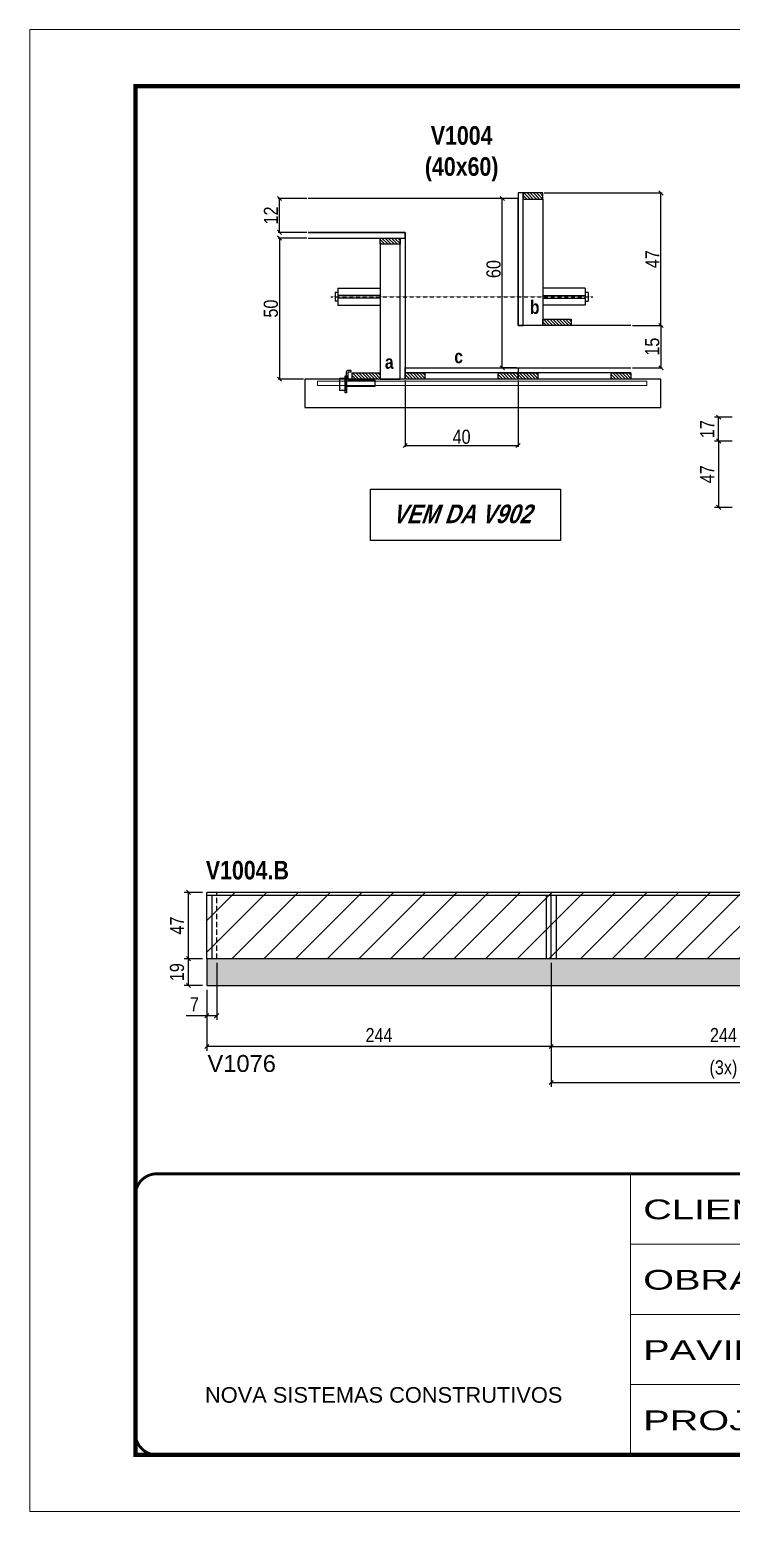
# Model space of a CAD drawing. Extents: x 3309 to 9563, y -2522 to 14608.
# Drawn here: x 6493 to 6990, y 12409 to 13459 of the extents above; entities that cross this region are included whole.
import ezdxf

# ---------------------------------------------------------------- set-up
doc = ezdxf.new("R2010")
doc.units = 0
for name, pattern in [('CONTINUO', [0]), ('DASHED', [0.75, 0.5, -0.25]), ('HIDDEN', [0.375, 0.25, -0.125])]:
    doc.linetypes.add(name, pattern=pattern)
for name, color, linetype in [('5', 5, 'Continuous'), ('barrote', 251, 'Continuous'), ('COTA', 241, 'Continuous'), ('detalhes', 4, 'Continuous'), ('NOMENCLATURA', 7, 'Continuous'), ('Painéis', 200, 'Continuous'), ('presilha', 1, 'Continuous'), ('SARR_2.2x10', 60, 'Continuous'), ('SARR_2.2x7', 40, 'Continuous'), ('SARR_3.5x7', 81, 'Continuous'), ('TENSOR', 3, 'Continuous')]:
    doc.layers.add(name, color=color, linetype=linetype)
for name, color, linetype, lineweight in [('CONCRETO', 251, 'Continuous', 25), ('Folhas', 255, 'Continuous', 9), ('Hachura', 251, 'Continuous', 9), ('SARRAFO DE PRESSAO', 251, 'DASHED', 9), ('SCO-___-LAJ', 2, 'Continuous', 0)]:
    doc.layers.add(name, color=color, linetype=linetype, lineweight=lineweight)
doc.styles.add('ARIAL', font='arial.ttf')
doc.styles.add('COTA TECNICA', font='techl___.ttf', dxfattribs={"height": 10})
doc.styles.add('COTA TECNICA 2X', font='techl___.ttf', dxfattribs={"height": 10})
doc.styles.get("Standard").update_dxf_attribs({"font": 'arial.ttf'})
doc.styles.add('TECNICA', font='techb___.ttf', dxfattribs={"height": 10})
doc.styles.add('Tecnologia', font='')
doc.styles.get('Tecnologia').set_extended_font_data('Forgotten Futurist')
doc.dimstyles.new('PAINEL', dxfattribs={"dimtxt": 10, "dimasz": 3, "dimexe": 3, "dimexo": 3, "dimgap": 3, "dimtad": 1, "dimdec": 1, "dimzin": 12, "dimdsep": 46, "dimtxsty": 'COTA TECNICA', "dimblk1": 'OBLIQUE', "dimblk2": 'OBLIQUE', "dimsah": 1, "dimcen": 0.9, "dimclrd": 4, "dimclre": 4, "dimclrt": 240, "dimadec": 1, "dimazin": 3, "dimtfac": 1, "dimtdec": 1, "dimtmove": 0, "dimatfit": 3, "dimfxl": 1, "dimtolj": 1, "dimtzin": 12, "dimarcsym": 0})
doc.dimstyles.new('SECAO', dxfattribs={"dimscale": 0.333333, "dimtxt": 5, "dimasz": 9, "dimexe": 3, "dimexo": 3, "dimgap": 3, "dimtad": 1, "dimdec": 1, "dimlfac": 0.5, "dimzin": 12, "dimdsep": 46, "dimtxsty": 'COTA TECNICA 2X', "dimblk1": 'OBLIQUE', "dimblk2": 'OBLIQUE', "dimsah": 1, "dimcen": 0.9, "dimclrd": 4, "dimclre": 4, "dimclrt": 240, "dimadec": 1, "dimazin": 3, "dimtfac": 1, "dimtdec": 1, "dimtmove": 0, "dimatfit": 3, "dimfxl": 1, "dimtolj": 1, "dimtzin": 12, "dimarcsym": 0})

# ---------------------------------------------------------------- blocks, each defined once
blk = doc.blocks.new('9999999999')
at = {"color": 30, "linetype": 'CONTINUO'}
for p, q in [((98564.6, 34230.2), (98564.6, 34429.4)), ((98564.6, 34379.6), (99584, 34379.6)), ((98564.6, 34329.8), (99488, 34329.8)), ((98564.6, 34280), (99488, 34280))]:
    blk.add_line(p, q, dxfattribs=at)
at = {"color": 30, "linetype": 'CONTINUO', "const_width": 2}
blk.add_lwpolyline([(99584, 34230.2), (99584, 34414.4, 0.414214), (99569, 34429.4), (98229, 34429.4, 0.414214), (98214, 34414.4), (98214, 34245.2, 0.414214), (98229, 34230.2), (99584, 34230.2)], format="xyb", dxfattribs=at)
at = {"layer": 'Folhas'}
blk.add_lwpolyline([(98139, 34190.2), (99624, 34190.2), (99624, 35240.2), (98139, 35240.2)], close=True, dxfattribs=at)
at = {"layer": 'Folhas', "color": 30, "const_width": 3}
blk.add_lwpolyline([(98214, 34230.2), (99584, 34230.2), (99584, 35200.2), (98214, 35200.2)], close=True, dxfattribs=at)
at = {"color": 7, "linetype": 'Continuous', "ltscale": 5, "style": 'ARIAL'}
blk.add_text('NOVA SISTEMAS CONSTRUTIVOS', height=11.059, dxfattribs=at).set_placement((98263.2, 34267.2))
at = {"layer": 'Folhas', "color": 7, "style": 'Tecnologia', "width": 1.5}
for s, p in [('CLIENTE:', (98573.7, 34397.2)), ('OBRA:', (98573.7, 34347.3)), ('PAVIMENTO:', (98573.7, 34297.5)), ('PROJETO:', (98573.7, 34247.7))]:
    blk.add_text(s, height=14, dxfattribs=at).set_placement(p)
blk = doc.blocks.new('_Oblique')
at = {"color": 0, "linetype": 'ByBlock', "lineweight": -2}
blk.add_line((-0.5, -0.5), (0.5, 0.5), dxfattribs=at)
blk = doc.blocks.new('*D56')
at = {"layer": 'COTA', "color": 4, "lineweight": -2, "transparency": 16777216}
for p, q in [((6837.9, 13339.6), (6826.7, 13339.6)), ((6827.7, 13219.6), (6827.7, 13339.6)), ((6837.9, 13219.6), (6826.7, 13219.6))]:
    blk.add_line(p, q, dxfattribs=at)
at = {"layer": 'Defpoints', "color": 0, "transparency": 16777216}
for p in [(6827.7, 13339.6), (6838.9, 13339.6), (6838.9, 13219.6)]:
    blk.add_point(p, dxfattribs=at)
at = {"layer": 'COTA', "color": 4, "lineweight": -2, "transparency": 16777216, "xscale": 3, "yscale": 3, "zscale": 3}
for p, rotation in [((6827.7, 13339.6), 90), ((6827.7, 13219.6), 270)]:
    blk.add_blockref('_Oblique', p, dxfattribs=dict(at, rotation=rotation))
at = {"layer": 'COTA', "color": 240, "transparency": 16777216, "insert": (6821.6, 13289.6), "char_height": 10, "attachment_point": 5, "rotation": 90, "style": 'COTA TECNICA 2X'}
blk.add_mtext('\\A1;60', dxfattribs=at)
blk = doc.blocks.new('*D57')
at = {"layer": 'COTA', "color": 4, "lineweight": -2, "transparency": 16777216}
for p, q in [((6758.9, 13210.6), (6758.9, 13163.6)), ((6838.9, 13210.6), (6838.9, 13163.6)), ((6758.9, 13164.6), (6838.9, 13164.6))]:
    blk.add_line(p, q, dxfattribs=at)
at = {"layer": 'Defpoints', "color": 0, "transparency": 16777216}
for p in [(6758.9, 13211.6), (6838.9, 13211.6), (6838.9, 13164.6)]:
    blk.add_point(p, dxfattribs=at)
at = {"layer": 'COTA', "color": 4, "lineweight": -2, "transparency": 16777216, "xscale": 3, "yscale": 3, "zscale": 3, "rotation": 180}
blk.add_blockref('_Oblique', (6758.9, 13164.6), dxfattribs=at)
at = {"layer": 'COTA', "color": 4, "lineweight": -2, "transparency": 16777216, "xscale": 3, "yscale": 3, "zscale": 3}
blk.add_blockref('_Oblique', (6838.9, 13164.6), dxfattribs=at)
at = {"layer": 'COTA', "color": 240, "transparency": 16777216, "insert": (6798.9, 13170.7), "char_height": 10, "attachment_point": 5, "style": 'COTA TECNICA 2X'}
blk.add_mtext('\\A1;40', dxfattribs=at)
blk = doc.blocks.new('*D53')
at = {"layer": 'COTA', "color": 4, "lineweight": -2, "transparency": 16777216}
for p, q in [((6689.2, 13311.6), (6668.9, 13311.6)), ((6669.9, 13311.6), (6669.9, 13211.6)), ((6686.9, 13211.6), (6668.9, 13211.6))]:
    blk.add_line(p, q, dxfattribs=at)
at = {"layer": 'Defpoints', "color": 0, "transparency": 16777216}
for p in [(6690.2, 13311.6), (6669.9, 13211.6), (6687.9, 13211.6, 0)]:
    blk.add_point(p, dxfattribs=at)
at = {"layer": 'COTA', "color": 4, "lineweight": -2, "transparency": 16777216, "xscale": 3, "yscale": 3, "zscale": 3}
for p, rotation in [((6669.9, 13311.6), 90), ((6669.9, 13211.6), 270)]:
    blk.add_blockref('_Oblique', p, dxfattribs=dict(at, rotation=rotation))
at = {"layer": 'COTA', "color": 240, "transparency": 16777216, "insert": (6663.8, 13261.6), "char_height": 10, "attachment_point": 5, "rotation": 90, "style": 'COTA TECNICA 2X'}
blk.add_mtext('\\A1;50', dxfattribs=at)
blk = doc.blocks.new('*D54')
at = {"layer": 'COTA', "color": 4, "lineweight": -2, "transparency": 16777216}
for p, q in [((6689.2, 13339.6), (6668.9, 13339.6)), ((6669.9, 13315.6), (6669.9, 13339.6)), ((6689.2, 13315.6), (6668.9, 13315.6))]:
    blk.add_line(p, q, dxfattribs=at)
at = {"layer": 'Defpoints', "color": 0, "transparency": 16777216}
for p in [(6669.9, 13339.6), (6690.2, 13339.6), (6690.2, 13315.6)]:
    blk.add_point(p, dxfattribs=at)
at = {"layer": 'COTA', "color": 4, "lineweight": -2, "transparency": 16777216, "xscale": 3, "yscale": 3, "zscale": 3}
for p, rotation in [((6669.9, 13339.6), 90), ((6669.9, 13315.6), 270)]:
    blk.add_blockref('_Oblique', p, dxfattribs=dict(at, rotation=rotation))
at = {"layer": 'COTA', "color": 240, "transparency": 16777216, "insert": (6663.8, 13327.6), "char_height": 10, "attachment_point": 5, "rotation": 90, "style": 'COTA TECNICA 2X'}
blk.add_mtext('\\A1;12', dxfattribs=at)
blk = doc.blocks.new('*D55')
at = {"layer": 'COTA', "color": 4, "lineweight": -2, "transparency": 16777216}
for p, q in [((6919.9, 13249.6), (6941.1, 13249.6)), ((6940.1, 13249.6), (6940.1, 13219.6)), ((6919.9, 13219.6), (6941.1, 13219.6))]:
    blk.add_line(p, q, dxfattribs=at)
at = {"layer": 'Defpoints', "color": 0, "transparency": 16777216}
for p in [(6918.9, 13249.6, 0), (6918.9, 13219.6, 0), (6940.1, 13219.6)]:
    blk.add_point(p, dxfattribs=at)
at = {"layer": 'COTA', "color": 4, "lineweight": -2, "transparency": 16777216, "xscale": 3, "yscale": 3, "zscale": 3}
for p, rotation in [((6940.1, 13249.6), 90), ((6940.1, 13219.6), 270)]:
    blk.add_blockref('_Oblique', p, dxfattribs=dict(at, rotation=rotation))
at = {"layer": 'COTA', "color": 240, "transparency": 16777216, "insert": (6934, 13234.6), "char_height": 10, "attachment_point": 5, "rotation": 90, "style": 'COTA TECNICA 2X'}
blk.add_mtext('\\A1;15', dxfattribs=at)
blk = doc.blocks.new('*D58')
at = {"layer": 'COTA', "color": 4, "lineweight": -2, "transparency": 16777216}
for p, q in [((6857.5, 13343.6), (6941.1, 13343.6)), ((6940.1, 13249.6), (6940.1, 13343.6)), ((6919.9, 13249.6), (6941.1, 13249.6))]:
    blk.add_line(p, q, dxfattribs=at)
at = {"layer": 'Defpoints', "color": 0, "transparency": 16777216}
for p in [(6856.5, 13343.6), (6940.1, 13343.6), (6918.9, 13249.6)]:
    blk.add_point(p, dxfattribs=at)
at = {"layer": 'COTA', "color": 4, "lineweight": -2, "transparency": 16777216, "xscale": 3, "yscale": 3, "zscale": 3}
for p, rotation in [((6940.1, 13343.6), 90), ((6940.1, 13249.6), 270)]:
    blk.add_blockref('_Oblique', p, dxfattribs=dict(at, rotation=rotation))
at = {"layer": 'COTA', "color": 240, "transparency": 16777216, "insert": (6934.1, 13296.6), "char_height": 10, "attachment_point": 5, "rotation": 90, "style": 'COTA TECNICA 2X'}
blk.add_mtext('\\A1;47', dxfattribs=at)
blk = doc.blocks.new('PRESILHA METÁLICA 1')
at = {"layer": 'presilha'}
for p, q in [((7.5, 10.6), (7.5, 19.9)), ((12, 21), (8.6, 21)), ((9, 11.6), (9, 18.9)), ((12, 19.5), (9.6, 19.5)), ((12, 21), (12, 19.5)), ((0, 13), (6, 13)), ((0, 13), (0, 0)), ((6, 0), (0, 0)), ((6, 15.5), (7.5, 15.5)), ((6, -2.5), (6, 15.5)), ((6, 13), (6, 0)), ((7.5, 15.5), (7.5, -2.5)), ((37.5, 4.1), (7.5, 4.1)), ((37.5, 11), (9.6, 11)), ((37.5, 11), (37.5, 4.1)), ((7.5, -2.5), (6, -2.5))]:
    blk.add_line(p, q, dxfattribs=at)
for centre, radius, start, end in [((8.6, 19.9), 1.14, 90, 180), ((9.6, 18.9), 0.57, 90, 180), ((9.6, 11.6), 0.57, 180, 270)]:
    blk.add_arc(centre, radius, start, end, dxfattribs=at)
blk = doc.blocks.new('*D77')
at = {"layer": 'COTA', "color": 4, "lineweight": -2, "transparency": 16777216}
for p, q in [((6990.7, 13167.7), (6978, 13167.7)), ((6981, 13167.7), (6981, 13120.7)), ((6990.7, 13120.7), (6978, 13120.7))]:
    blk.add_line(p, q, dxfattribs=at)
at = {"layer": 'Defpoints', "color": 0, "transparency": 16777216}
for p in [(6993.7, 13167.7, 0), (6981, 13120.7), (6993.7, 13120.7, 0)]:
    blk.add_point(p, dxfattribs=at)
at = {"layer": 'COTA', "color": 4, "lineweight": -2, "transparency": 16777216, "xscale": 3, "yscale": 3, "zscale": 3}
for p, rotation in [((6981, 13167.7), 90), ((6981, 13120.7), 270)]:
    blk.add_blockref('_Oblique', p, dxfattribs=dict(at, rotation=rotation))
at = {"layer": 'COTA', "color": 240, "transparency": 16777216, "insert": (6972.9, 13144.2), "char_height": 10, "attachment_point": 5, "rotation": 90, "style": 'COTA TECNICA'}
blk.add_mtext('\\A1;47', dxfattribs=at)
blk = doc.blocks.new('*D78')
at = {"layer": 'COTA', "color": 4, "lineweight": -2, "transparency": 16777216}
for p, q in [((6990.7, 13184.7), (6978, 13184.7)), ((6981, 13167.7), (6981, 13184.7)), ((6990.7, 13167.7), (6978, 13167.7))]:
    blk.add_line(p, q, dxfattribs=at)
at = {"layer": 'Defpoints', "color": 0, "transparency": 16777216}
for p in [(6981, 13184.7), (6993.7, 13184.7, 0), (6993.7, 13167.7, 0)]:
    blk.add_point(p, dxfattribs=at)
at = {"layer": 'COTA', "color": 4, "lineweight": -2, "transparency": 16777216, "xscale": 3, "yscale": 3, "zscale": 3}
for p, rotation in [((6981, 13184.7), 90), ((6981, 13167.7), 270)]:
    blk.add_blockref('_Oblique', p, dxfattribs=dict(at, rotation=rotation))
at = {"layer": 'COTA', "color": 240, "transparency": 16777216, "insert": (6972.9, 13176.2), "char_height": 10, "attachment_point": 5, "rotation": 90, "style": 'COTA TECNICA'}
blk.add_mtext('\\A1;17', dxfattribs=at)
blk = doc.blocks.new('*D86')
at = {"layer": 'COTA', "color": 4, "linetype": 'ByBlock', "lineweight": -2, "transparency": 16777216}
for p, q in [((6862.4, 12797.9), (6862.4, 12735.7)), ((6618.4, 12778.9), (6618.4, 12735.7)), ((6862.4, 12738.7), (6618.4, 12738.7))]:
    blk.add_line(p, q, dxfattribs=at)
at = {"layer": 'Defpoints', "color": 0, "linetype": 'ByBlock', "transparency": 16777216}
for p in [(6862.4, 12800.9), (6618.4, 12781.9), (6618.4, 12738.7)]:
    blk.add_point(p, dxfattribs=at)
at = {"layer": 'COTA', "color": 4, "linetype": 'ByBlock', "lineweight": -2, "transparency": 16777216, "xscale": 3, "yscale": 3, "zscale": 3, "rotation": 180}
blk.add_blockref('_Oblique', (6618.4, 12738.7), dxfattribs=at)
at = {"layer": 'COTA', "color": 4, "linetype": 'ByBlock', "lineweight": -2, "transparency": 16777216, "xscale": 3, "yscale": 3, "zscale": 3}
blk.add_blockref('_Oblique', (6862.4, 12738.7), dxfattribs=at)
at = {"layer": 'COTA', "color": 240, "linetype": 'ByBlock', "transparency": 16777216, "insert": (6740.4, 12746.8), "char_height": 10, "attachment_point": 5, "style": 'COTA TECNICA'}
blk.add_mtext('\\A1;244', dxfattribs=at)
blk = doc.blocks.new('*D87')
at = {"layer": 'COTA', "color": 4, "lineweight": -2, "transparency": 16777216}
for p, q in [((6862.4, 12797.9), (6862.4, 12735.7)), ((7106.4, 12797.9), (7106.4, 12735.7)), ((6862.4, 12738.7), (7106.4, 12738.7))]:
    blk.add_line(p, q, dxfattribs=at)
at = {"layer": 'Defpoints', "color": 0, "transparency": 16777216}
for p in [(6862.4, 12800.9, 0), (7106.4, 12800.9, 0), (7106.4, 12738.7)]:
    blk.add_point(p, dxfattribs=at)
at = {"layer": 'COTA', "color": 4, "lineweight": -2, "transparency": 16777216, "xscale": 3, "yscale": 3, "zscale": 3, "rotation": 180}
blk.add_blockref('_Oblique', (6862.4, 12738.7), dxfattribs=at)
at = {"layer": 'COTA', "color": 4, "lineweight": -2, "transparency": 16777216, "xscale": 3, "yscale": 3, "zscale": 3}
blk.add_blockref('_Oblique', (7106.4, 12738.7), dxfattribs=at)
at = {"layer": 'COTA', "color": 240, "transparency": 16777216, "insert": (6984.4, 12746.8), "char_height": 10, "attachment_point": 5, "style": 'COTA TECNICA'}
blk.add_mtext('\\A1;244', dxfattribs=at)
blk = doc.blocks.new('*D90')
at = {"layer": 'COTA', "color": 4, "lineweight": -2, "transparency": 16777216}
for p, q in [((6862.4, 12797.9), (6862.4, 12710.2)), ((7106.4, 12797.9), (7106.4, 12710.2)), ((6862.4, 12713.2), (7106.4, 12713.2))]:
    blk.add_line(p, q, dxfattribs=at)
at = {"layer": 'Defpoints', "color": 0, "transparency": 16777216}
for p in [(6862.4, 12800.9, 0), (7106.4, 12800.9, 0), (7106.4, 12713.2)]:
    blk.add_point(p, dxfattribs=at)
at = {"layer": 'COTA', "color": 4, "lineweight": -2, "transparency": 16777216, "xscale": 3, "yscale": 3, "zscale": 3, "rotation": 180}
blk.add_blockref('_Oblique', (6862.4, 12713.2), dxfattribs=at)
at = {"layer": 'COTA', "color": 4, "lineweight": -2, "transparency": 16777216, "xscale": 3, "yscale": 3, "zscale": 3}
blk.add_blockref('_Oblique', (7106.4, 12713.2), dxfattribs=at)
at = {"layer": 'COTA', "color": 240, "transparency": 16777216, "insert": (6984.4, 12722.4), "char_height": 10, "attachment_point": 5, "style": 'COTA TECNICA'}
blk.add_mtext('\\A1;(3x)', dxfattribs=at)
blk = doc.blocks.new('*D88')
at = {"layer": 'COTA', "color": 4, "lineweight": -2, "transparency": 16777216}
for p, q in [((6625.4, 12797.9), (6625.4, 12757.5)), ((6618.4, 12778.9), (6618.4, 12757.5)), ((6618.4, 12760.5), (6603.7, 12760.5)), ((6625.4, 12760.5), (6618.4, 12760.5))]:
    blk.add_line(p, q, dxfattribs=at)
at = {"layer": 'Defpoints', "color": 0, "transparency": 16777216}
for p in [(6625.4, 12800.9, 0), (6618.4, 12781.9, 0), (6618.4, 12760.5)]:
    blk.add_point(p, dxfattribs=at)
at = {"layer": 'COTA', "color": 4, "lineweight": -2, "transparency": 16777216, "xscale": 3, "yscale": 3, "zscale": 3, "rotation": 180}
blk.add_blockref('_Oblique', (6618.4, 12760.5), dxfattribs=at)
at = {"layer": 'COTA', "color": 4, "lineweight": -2, "transparency": 16777216, "xscale": 3, "yscale": 3, "zscale": 3}
blk.add_blockref('_Oblique', (6625.4, 12760.5), dxfattribs=at)
at = {"layer": 'COTA', "color": 240, "transparency": 16777216, "insert": (6609.6, 12768.6), "char_height": 10, "attachment_point": 5, "style": 'COTA TECNICA'}
blk.add_mtext('\\A1;7', dxfattribs=at)
blk = doc.blocks.new('*D97')
at = {"layer": 'COTA', "color": 4, "lineweight": -2, "transparency": 16777216}
for p, q in [((6615.4, 12800.9), (6602.4, 12800.9)), ((6605.4, 12781.9), (6605.4, 12800.9)), ((6615.4, 12781.9), (6602.4, 12781.9))]:
    blk.add_line(p, q, dxfattribs=at)
at = {"layer": 'Defpoints', "color": 0, "transparency": 16777216}
for p in [(6605.4, 12800.9), (6618.4, 12800.9, 0), (6618.4, 12781.9, 0)]:
    blk.add_point(p, dxfattribs=at)
at = {"layer": 'COTA', "color": 4, "lineweight": -2, "transparency": 16777216, "xscale": 3, "yscale": 3, "zscale": 3}
for p, rotation in [((6605.4, 12800.9), 90), ((6605.4, 12781.9), 270)]:
    blk.add_blockref('_Oblique', p, dxfattribs=dict(at, rotation=rotation))
at = {"layer": 'COTA', "color": 240, "transparency": 16777216, "insert": (6597.3, 12791.4), "char_height": 10, "attachment_point": 5, "rotation": 90, "style": 'COTA TECNICA'}
blk.add_mtext('\\A1;19', dxfattribs=at)
blk = doc.blocks.new('*D98')
at = {"layer": 'COTA', "color": 4, "lineweight": -2, "transparency": 16777216}
for p, q in [((6615.4, 12847.9), (6602.4, 12847.9)), ((6605.4, 12800.9), (6605.4, 12847.9)), ((6615.4, 12800.9), (6602.4, 12800.9))]:
    blk.add_line(p, q, dxfattribs=at)
at = {"layer": 'Defpoints', "color": 0, "transparency": 16777216}
for p in [(6605.4, 12847.9), (6618.4, 12847.9, 0), (6618.4, 12800.9, 0)]:
    blk.add_point(p, dxfattribs=at)
at = {"layer": 'COTA', "color": 4, "lineweight": -2, "transparency": 16777216, "xscale": 3, "yscale": 3, "zscale": 3}
for p, rotation in [((6605.4, 12847.9), 90), ((6605.4, 12800.9), 270)]:
    blk.add_blockref('_Oblique', p, dxfattribs=dict(at, rotation=rotation))
at = {"layer": 'COTA', "color": 240, "transparency": 16777216, "insert": (6597.3, 12824.4), "char_height": 10, "attachment_point": 5, "rotation": 90, "style": 'COTA TECNICA'}
blk.add_mtext('\\A1;47', dxfattribs=at)

msp = doc.modelspace()

# ---------------------------------------------------------------- hatches: boundary and pattern name
at = {"layer": 'COTA'}
h = msp.add_hatch(dxfattribs=at)
h.set_pattern_fill('AR-CONC', color=256, scale=0.03)
h.set_pattern_definition([(50, (1209.7407, 19.3275), (5.46554, -0.4781726), [0.5715, -6.2865]), (355, (1209.741, 19.3275), (-1.0573026, 5.7317054), [0.4572, -5.0292175]), (100.451445, (1210.196, 19.2876), (4.4082374, 5.2535326), [0.4857003, -5.3427073]), (46.1842, (1209.741, 20.8515), (8.1323712, -1.2612698), [0.85725, -9.42975]), (96.63556, (1210.4184, 20.746), (7.122124, 7.4227837), [0.7285507, -8.014068]), (351.18415, (1209.741, 20.8515), (7.122124, 7.4227837), [0.685799, -7.543792]), (21, (1210.5027, 20.4705), (4.5484317, -3.067956), [0.5715, -6.2865]), (326, (1210.503, 20.4705), (1.8540609, 5.525639), [0.4572, -5.0292]), (71.451445, (1210.882, 20.215), (6.4024926, 2.457683), [0.4857003, -5.3426981]), (37.5, (1209.7407, 19.3275), (0.0926581, 2.53665117), [0, -4.96824, 0, -5.1054, 0, -5.04825]), (7.5, (1209.7407, 19.3275), (2.0045899, 3.00541724), [0, -2.91084, 0, -4.85394, 0, -1.92405]), (327.5, (1208.0415, 19.3275), (4.06771786, -0.17186232), [0, -1.905, 0, -5.9436, 0, -7.8867]), (317.5, (1207.2795, 19.3275), (4.4438754, 0.7627947), [0, -2.4765, 0, -3.94716, 0, -5.6007])])
h.paths.add_polyline_path([(7187.43, 12781.87), (7187.43, 12800.87), (6618.43, 12800.87), (6618.43, 12781.87)])
at = {"layer": 'Hachura'}
h = msp.add_hatch(dxfattribs=at)
h.set_pattern_fill('ANSI31', color=256, scale=5)
h.set_pattern_definition([(45, (-13.168, 0), (-11.22532, 11.22532), [])])
h.paths.add_polyline_path([(6862.43, 12847.87), (6618.43, 12847.87), (6618.43, 12800.87), (6862.43, 12800.87)])
h.paths.add_polyline_path([(7106.43, 12847.87), (6862.43, 12847.87), (6862.43, 12800.87), (7106.43, 12800.87)])
h.paths.add_polyline_path([(7187.43, 12847.87), (7106.43, 12847.87), (7106.43, 12800.87), (7187.43, 12800.87)])
at = {"layer": 'SARR_2.2x10'}
h = msp.add_hatch(dxfattribs=at)
h.set_pattern_fill('ANSI31', color=256, scale=0.5, angle=90)
h.set_pattern_definition([(135, (40050.0556, -110262.5723), (-1.122532015, -1.122532015), [])])
h.paths.add_polyline_path([(6856.52, 13254), (6856.52, 13249.6), (6876.52, 13249.6), (6876.52, 13254)])
h = msp.add_hatch(dxfattribs=at)
h.set_pattern_fill('ANSI31', color=256, scale=0.5, angle=90)
h.set_pattern_definition([(135, (39914.8556, -110300.5723), (-1.122532015, -1.122532015), [])])
h.paths.add_polyline_path([(6721.32, 13216), (6721.32, 13211.6), (6741.32, 13211.6), (6741.32, 13216)])
at = {"layer": 'SARR_2.2x7'}
h = msp.add_hatch(dxfattribs=at)
h.set_pattern_fill('ANSI31', color=256, scale=0.5, angle=90)
h.set_pattern_definition([(135, (39950.8556, -110172.9723), (-1.122532015, -1.122532015), [])])
h.paths.add_polyline_path([(6842.52, 13343.6), (6842.52, 13339.2), (6856.52, 13339.2), (6856.52, 13343.6)])
h = msp.add_hatch(dxfattribs=at)
h.set_pattern_fill('ANSI31', color=256, scale=0.5, angle=90)
h.set_pattern_definition([(135, (39928.8556, -110204.9723), (-1.122532015, -1.122532015), [])])
h.paths.add_polyline_path([(6755.32, 13311.6), (6755.32, 13307.2), (6741.32, 13307.2), (6741.32, 13311.6)])
h = msp.add_hatch(dxfattribs=at)
h.set_pattern_fill('ANSI31', color=256, scale=0.5, angle=90)
h.set_pattern_definition([(135, (39946.4556, -110300.5723), (-1.122532015, -1.122532015), [])])
h.paths.add_polyline_path([(6772.92, 13216), (6772.92, 13211.6), (6758.92, 13211.6), (6758.92, 13216)])
h = msp.add_hatch(dxfattribs=at)
h.set_pattern_fill('ANSI31', color=256, scale=0.5, angle=90)
h.set_pattern_definition([(135, (40012.4556, -110300.5723), (-1.122532015, -1.122532015), [])])
h.paths.add_polyline_path([(6838.92, 13216), (6838.92, 13211.6), (6824.92, 13211.6), (6824.92, 13216)])
h = msp.add_hatch(dxfattribs=at)
h.set_pattern_fill('ANSI31', color=256, scale=0.5, angle=90)
h.set_pattern_definition([(135, (40026.4556, -110300.5723), (-1.122532015, -1.122532015), [])])
h.paths.add_polyline_path([(6852.92, 13216), (6852.92, 13211.6), (6838.92, 13211.6), (6838.92, 13216)])
h = msp.add_hatch(dxfattribs=at)
h.set_pattern_fill('ANSI31', color=256, scale=0.5, angle=90)
h.set_pattern_definition([(135, (40092.4556, -110300.5723), (-1.122532015, -1.122532015), [])])
h.paths.add_polyline_path([(6918.92, 13216), (6918.92, 13211.6), (6904.92, 13211.6), (6904.92, 13216)])

# ---------------------------------------------------------------- linework, layer by layer
at = {"ltscale": 3}
for p, q in [((6709.32, 13272.97), (6709.32, 13266.97)), ((6711.32, 13272.97), (6709.32, 13272.97)), ((6711.32, 13275.97), (6711.32, 13263.97)), ((6711.32, 13275.97), (6741.32, 13275.97)), ((6886.52, 13275.97), (6856.52, 13275.97)), ((6886.52, 13275.97), (6886.52, 13263.97)), ((6888.52, 13272.97), (6886.52, 13272.97)), ((6888.52, 13272.97), (6888.52, 13266.97)), ((6711.32, 13266.97), (6709.32, 13266.97)), ((6741.32, 13270.97), (6711.32, 13270.97)), ((6741.32, 13268.97), (6711.32, 13268.97)), ((6711.32, 13263.97), (6741.32, 13263.97)), ((6856.52, 13270.97), (6886.52, 13270.97)), ((6856.52, 13268.97), (6886.52, 13268.97)), ((6886.52, 13263.97), (6856.52, 13263.97)), ((6886.52, 13266.97), (6888.52, 13266.97))]:
    msp.add_line(p, q, dxfattribs=at)
at = {"layer": 'barrote', "elevation": 0}
msp.add_lwpolyline([(6687.86, 13191.6), (6940.14, 13191.6), (6940.14, 13211.6), (6687.86, 13211.6)], close=True, dxfattribs=at)
at = {"layer": 'CONCRETO', "linetype": 'Continuous'}
for points in [[(6918.92, 13249.6), (6838.92, 13249.6), (6838.92, 13339.6), (6690.22, 13339.6)], [(6690.22, 13315.6), (6758.92, 13315.6), (6758.92, 13219.6), (6918.92, 13219.6)]]:
    msp.add_lwpolyline(points, dxfattribs=at)
at = {"layer": 'COTA'}
for p, q in [((6618.43, 12800.87, 0), (6618.43, 12781.87, 0)), ((6618.43, 12781.87, 0), (7187.43, 12781.87, 0))]:
    msp.add_line(p, q, dxfattribs=at)
at = {"layer": 'NOMENCLATURA', "elevation": 0}
msp.add_lwpolyline([(6734.48, 13133.69), (6869.02, 13133.69), (6869.02, 13097.23), (6734.48, 13097.23)], close=True, dxfattribs=at)
at = {"layer": 'Painéis', "linetype": 'Continuous'}
msp.add_line((6838.92, 13219.6), (6838.92, 13216), dxfattribs=at)
at = {"layer": 'Painéis', "linetype": 'ByBlock'}
for p, q in [((6618.43, 12800.87, 0), (6618.43, 12847.87, 0)), ((7187.43, 12847.87, 0), (6618.43, 12847.87, 0)), ((6862.43, 12800.87, 0), (6862.43, 12847.87, 0)), ((7187.43, 12800.87, 0), (6618.43, 12800.87, 0))]:
    msp.add_line(p, q, dxfattribs=at)
at = {"layer": 'Painéis', "linetype": 'Continuous'}
msp.add_lwpolyline([(6842.52, 13249.6), (6842.52, 13343.6), (6838.92, 13343.6), (6838.92, 13249.6)], close=True, dxfattribs=at)
for points in [[(6690.22, 13311.6), (6758.92, 13311.6), (6758.92, 13315.6), (6690.22, 13315.6)], [(6918.92, 13216), (6758.92, 13216), (6758.92, 13219.6), (6918.92, 13219.6)]]:
    msp.add_lwpolyline(points, dxfattribs=at)
at = {"layer": 'Painéis', "linetype": 'Continuous', "elevation": 0}
msp.add_lwpolyline([(6755.32, 13211.6), (6755.32, 13311.6), (6758.92, 13311.6), (6758.92, 13211.6)], close=True, dxfattribs=at)
at = {"layer": 'SARR_2.2x10'}
msp.add_lwpolyline([(6856.52, 13254), (6876.52, 13254), (6876.52, 13249.6), (6856.52, 13249.6)], close=True, dxfattribs=at)
at = {"layer": 'SARR_2.2x10', "elevation": 0}
msp.add_lwpolyline([(6721.32, 13216), (6741.32, 13216), (6741.32, 13211.6), (6721.32, 13211.6)], close=True, dxfattribs=at)
at = {"layer": 'SARR_2.2x7', "linetype": 'Continuous'}
for p, q in [((6862.43, 12845.67, 0), (6618.43, 12845.67, 0)), ((7106.43, 12845.67, 0), (6862.43, 12845.67, 0))]:
    msp.add_line(p, q, dxfattribs=at)
at = {"layer": 'SARR_2.2x7', "linetype": 'HIDDEN', "ltscale": 15}
msp.add_line((6625.43, 12800.87, 0), (6625.43, 12847.87, 0), dxfattribs=at)
at = {"layer": 'SARR_2.2x7', "elevation": 0}
for points in [[(6856.52, 13343.6), (6842.52, 13343.6), (6842.52, 13339.2), (6856.52, 13339.2)], [(6758.92, 13216), (6772.92, 13216), (6772.92, 13211.6), (6758.92, 13211.6)]]:
    msp.add_lwpolyline(points, close=True, dxfattribs=at)
at = {"layer": 'SARR_2.2x7'}
for points in [[(6741.32, 13311.6), (6755.32, 13311.6), (6755.32, 13307.2), (6741.32, 13307.2)], [(6824.92, 13216), (6838.92, 13216), (6838.92, 13211.6), (6824.92, 13211.6)], [(6838.92, 13216), (6852.92, 13216), (6852.92, 13211.6), (6838.92, 13211.6)], [(6904.92, 13216), (6918.92, 13216), (6918.92, 13211.6), (6904.92, 13211.6)]]:
    msp.add_lwpolyline(points, close=True, dxfattribs=at)
at = {"layer": 'SARR_3.5x7'}
for p, q in [((6621.93, 12845.67, 0), (6621.93, 12800.87, 0)), ((6858.93, 12845.67, 0), (6858.93, 12800.87, 0)), ((6865.93, 12845.67, 0), (6865.93, 12800.87, 0))]:
    msp.add_line(p, q, dxfattribs=at)
msp.add_lwpolyline([(6842.52, 13339.2), (6856.52, 13339.2), (6856.52, 13249.6), (6842.52, 13249.6)], close=True, dxfattribs=at)
at = {"layer": 'SARR_3.5x7', "elevation": 0}
msp.add_lwpolyline([(6755.32, 13307.2), (6741.32, 13307.2), (6741.32, 13211.6), (6755.32, 13211.6)], close=True, dxfattribs=at)
at = {"layer": 'SCO-___-LAJ', "color": 1, "elevation": 0}
msp.add_lwpolyline([(6696.86, 13210.26), (6930.05, 13210.26), (6930.05, 13207.06), (6696.86, 13207.06)], close=True, dxfattribs=at)
at = {"layer": 'TENSOR', "linetype": 'HIDDEN', "ltscale": 0.5}
msp.add_line((6706.32, 13269.97), (6891.82, 13269.97), dxfattribs=at)

# ---------------------------------------------------------------- block references
at = {"layer": 'presilha', "xscale": 0.6666666666666666, "yscale": 0.6666666666666666, "zscale": 0.6666666666666666}
msp.add_blockref('PRESILHA METÁLICA 1', (6712.45, 13203.63), dxfattribs=at)
at = {"layer": 'SARRAFO DE PRESSAO', "color": 6, "linetype": 'ByBlock'}
msp.add_blockref('9999999999', (-91646.11, -21780.92), dxfattribs=at)

# ---------------------------------------------------------------- texts
at = {"layer": '5', "linetype": 'Continuous'}
msp.add_text('V1076', height=12, rotation=0.00004, dxfattribs=at).set_placement((6618.88, 12720.68, 0))
at = {"layer": 'detalhes', "style": 'TECNICA'}
for s, p in [('b', (6847.34, 13257.87)), ('c', (6793.75, 13222.9)), ('a', (6744.58, 13218.96))]:
    msp.add_text(s, height=9.6, dxfattribs=at).set_placement(p)
at = {"layer": 'NOMENCLATURA', "style": 'TECNICA'}
msp.add_text('V1004.B', height=13.2, dxfattribs=at).set_placement((6617.72, 12857.06, 0))
at = {"layer": 'NOMENCLATURA', "insert": (6798.95, 13390.89), "char_height": 13.2, "attachment_point": 2, "style": 'TECNICA'}
msp.add_mtext_dynamic_manual_height_columns('V1004\\P(40x60)', width=300.2766, gutter_width=1, heights=[0], dxfattribs=at)
at = {"layer": 'NOMENCLATURA', "insert": (6798.92, 13122.73), "char_height": 13.2, "width": 300.2766, "attachment_point": 2, "style": 'TECNICA'}
msp.add_mtext('{\\Q19;VEM DA V902}', dxfattribs=at)

# ---------------------------------------------------------------- dimensions: what is measured, and where the dimension line sits
at = {"layer": 'COTA'}
for base, p1, p2, angle, dimstyle, picture, middle in [((6669.87, 13339.6), (6690.22, 13315.6), (6690.22, 13339.6), 90, 'SECAO', '*D54', (6663.81, 13327.6)), ((6940.14, 13343.6), (6918.92, 13249.6), (6856.52, 13343.6), 90, 'SECAO', '*D58', (6934.06, 13296.6)), ((6669.87, 13211.6), (6690.22, 13311.6), (6687.86, 13211.6), 90, 'SECAO', '*D53', (6663.76, 13261.6)), ((6940.14, 13219.6, 0), (6918.92, 13249.6), (6918.92, 13219.6), 90, 'SECAO', '*D55', (6934.03, 13234.6, 0)), ((6980.95, 13184.71), (6993.69, 13167.71, 0), (6993.69, 13184.71, 0), 90, 'PAINEL', '*D78', (6972.88, 13176.21)), ((6980.95, 13120.71), (6993.69, 13167.71, 0), (6993.69, 13120.71, 0), 90, 'PAINEL', '*D77', (6972.88, 13144.21)), ((6605.41, 12847.87), (6618.43, 12800.87, 0), (6618.43, 12847.87, 0), 90, 'PAINEL', '*D98', (6597.34, 12824.37)), ((6605.41, 12800.87), (6618.43, 12781.87, 0), (6618.43, 12800.87, 0), 90, 'PAINEL', '*D97', (6597.32, 12791.37)), ((6618.43, 12760.48, 0), (6625.43, 12800.87, 0), (6618.43, 12781.87, 0), 180, 'PAINEL', '*D88', (6609.57, 12768.56, 0))]:
    dim = msp.add_linear_dim(base=base, p1=p1, p2=p2, angle=angle, dimstyle=dimstyle, dxfattribs=at)
    dim.commit()
    dim.dimension.update_dxf_attribs({"geometry": picture, "text_midpoint": middle})
dim = msp.add_linear_dim(base=(6827.74, 13339.6), p1=(6838.92, 13219.6), p2=(6838.92, 13339.6), angle=90, dimstyle='SECAO', dxfattribs=at)
dim.commit()
dim.dimension.update_dxf_attribs({"geometry": '*D56', "text_midpoint": (6827.74, 13289.6), "dimtype": 160})
for base, p1, p2, dimstyle, picture, middle in [((6838.92, 13164.58), (6758.92, 13211.6), (6838.92, 13211.6), 'SECAO', '*D57', (6798.92, 13170.68)), ((7106.43, 12738.69, 0), (6862.43, 12800.87, 0), (7106.43, 12800.87, 0), 'PAINEL', '*D87', (6984.43, 12746.76, 0))]:
    dim = msp.add_linear_dim(base=base, p1=p1, p2=p2, dimstyle=dimstyle, dxfattribs=at)
    dim.commit()
    dim.dimension.update_dxf_attribs({"geometry": picture, "text_midpoint": middle})
at = {"layer": 'COTA', "linetype": 'ByBlock'}
dim = msp.add_linear_dim(base=(6618.43, 12738.69, 0), p1=(6862.43, 12800.87, 0), p2=(6618.43, 12781.87, 0), angle=180, dimstyle='PAINEL', override={"dimtmove": 1}, dxfattribs=at)
dim.commit()
dim.dimension.update_dxf_attribs({"geometry": '*D86', "text_midpoint": (6740.43, 12746.76, 0)})
at = {"layer": 'COTA'}
dim = msp.add_linear_dim(base=(7106.43, 12713.18, 0), p1=(6862.43, 12800.87, 0), p2=(7106.43, 12800.87, 0), text='(3x)', dimstyle='PAINEL', dxfattribs=at)
dim.commit()
dim.dimension.update_dxf_attribs({"geometry": '*D90', "text_midpoint": (6984.43, 12722.4, 0)})

doc.saveas('drawing.dxf')
